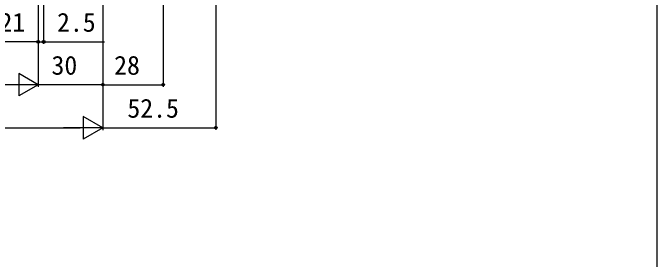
# Model space of a CAD drawing. Units: millimetres, scale not verified. Extents: x -525 to 525, y -783 to 779.
# Drawn here: x 225.7 to 525, y -2.1 to 112.5 of the extents above; entities that cross this region are included whole.
import ezdxf
from ezdxf.enums import TextEntityAlignment as Align

# ---------------------------------------------------------------- set-up
doc = ezdxf.new("R2010")
doc.units = ezdxf.units.MM
doc.header["$LTSCALE"] = 4
doc.layers.add('0-7_YKK_D', color=6, linetype='Continuous')
doc.layers.add('0-8_YKK_ZWAK', color=7, linetype='Continuous')
doc.styles.add('ＭＳ ゴシック', font='')
doc.styles.get('ＭＳ ゴシック').set_extended_font_data('MS Gothic')

msp = doc.modelspace()

# ---------------------------------------------------------------- linework, layer by layer
at = {"layer": '0-7_YKK_D'}
for p, q in [((295.5, 263.6), (295.5, 78.1)), ((319.999, 262.4), (319.999, 58.099)), ((267.5, 236.6), (267.5, 58.099)), ((267.5, 236.6), (267.5, 78.1)), ((267.5, 236.6), (267.5, 78.1)), ((237.5, 221.6), (237.5, 78.1)), ((237.5, 221.6), (237.5, 98.1)), ((240, 221.6), (240, 98.1)), ((237.5, 218.853), (237.5, 98.1)), ((237.5, 213.347), (237.5, 78.1)), ((267.496, 213.347), (267.467, 58.006)), ((237.5, 99.1), (216.5, 99.1)), ((237.5, 99.1), (234.95, 99.1)), ((237.5, 99.1), (240, 99.1)), ((240, 99.1), (268.327, 99.1)), ((237.5, 79.1), (228.407, 84.35)), ((228.407, 84.35), (228.407, 73.85)), ((227, 79.1), (-252, 79.1)), ((237.5, 79.1), (219.313, 79.1)), ((237.5, 79.1), (228.407, 73.85)), ((267.5, 79.1), (237.5, 79.1)), ((267.5, 79.1), (295.5, 79.1)), ((258.375, 64.258), (258.373, 53.758)), ((267.468, 59.006), (258.375, 64.258)), ((-282.032, 59.106), (256.968, 59.008)), ((267.468, 59.006), (249.281, 59.009)), ((267.468, 59.006), (258.373, 53.758)), ((267.5, 59.099), (319.999, 59.099))]:
    msp.add_line(p, q, dxfattribs=at)
for centre in [(237.5, 99.1), (237.5, 99.1), (240, 99.1), (267.5, 79.1), (267.5, 79.1), (295.5, 79.1), (319.999, 59.099)]:
    msp.add_circle(centre, 0.637, dxfattribs=at)
at = {"layer": '0-8_YKK_ZWAK'}
msp.add_lwpolyline([(-525, -782.9), (525, -782.9), (525, 747.1)], dxfattribs=at)

# ---------------------------------------------------------------- texts
at = {"layer": '0-7_YKK_D', "style": 'ＭＳ ゴシック'}
for s, p in [('21', (219.466, 101.1)), ('2.5', (246.214, 101.1)), ('30', (243.636, 81.1)), ('28', (272.739, 81.1)), ('52.5', (278.886, 61.099))]:
    msp.add_text(s, height=8.798, dxfattribs=at).set_placement(p, align=Align.BOTTOM_LEFT)

doc.saveas('drawing.dxf')
